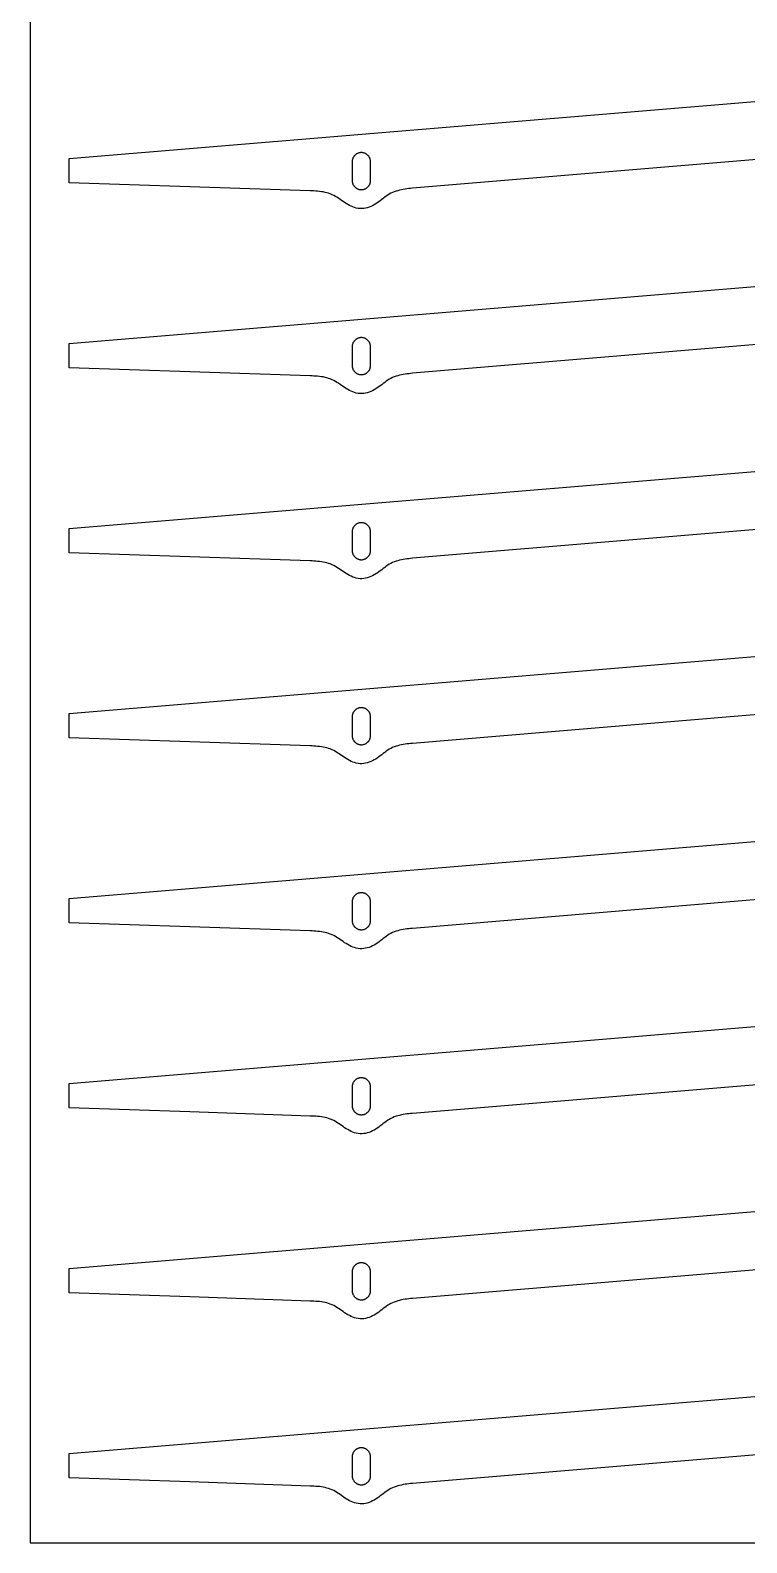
# Model space of a CAD drawing. Header units: millimetres. Extents: x 0 to 590, y 0 to 295.
# Drawn here: x 0 to 73.6, y 0 to 155.3 of the extents above; entities that cross this region are included whole.
import ezdxf

# ---------------------------------------------------------------- set-up
doc = ezdxf.new("R2010")
doc.units = ezdxf.units.MM
doc.layers.add('CUT_red', color=1, linetype='Continuous', true_color=0xff0000)
doc.layers.add('REF_delete', color=7, linetype='Continuous')

msp = doc.modelspace()

# ---------------------------------------------------------------- linework, layer by layer
at = {"layer": 'CUT_red', "true_color": 0xff0000}
for points in [[(86.54, 143.03), (39.25, 139.09), (39.06, 139.07), (38.87, 139.05), (38.68, 139.03), (38.49, 139), (38.3, 138.97), (38.12, 138.93), (37.93, 138.89), (37.75, 138.84), (37.56, 138.79), (37.38, 138.72), (37.21, 138.65), (37.04, 138.57), (36.87, 138.48), (36.71, 138.38), (36.55, 138.27), (36.4, 138.16), (36.24, 138.04), (36.09, 137.92), (35.94, 137.81), (35.79, 137.69), (35.63, 137.58), (35.48, 137.48), (35.31, 137.38), (35.14, 137.29), (34.97, 137.21), (34.79, 137.14), (34.61, 137.08), (34.43, 137.04), (34.24, 137.01), (34.05, 137), (33.86, 137), (33.67, 137.02), (33.48, 137.06), (33.29, 137.11), (33.11, 137.17), (32.94, 137.24), (32.77, 137.32), (32.6, 137.42), (32.44, 137.52), (32.28, 137.62), (32.12, 137.73), (31.96, 137.84), (31.81, 137.95), (31.65, 138.06), (31.49, 138.16), (31.33, 138.26), (31.16, 138.35), (30.99, 138.43), (30.81, 138.51), (30.63, 138.57), (30.45, 138.62), (30.27, 138.67), (30.08, 138.71), (29.89, 138.74), (29.7, 138.76), (29.51, 138.78), (29.32, 138.79), (29.13, 138.81), (28.94, 138.82), (28.75, 138.82), (16.37, 139.24), (4, 139.65), (4, 140.9), (4, 142.15), (74.81, 148.05)], [(34.95, 141.8), (34.95, 141.85), (34.95, 141.89), (34.94, 141.94), (34.93, 141.99), (34.92, 142.03), (34.91, 142.08), (34.89, 142.12), (34.88, 142.16), (34.86, 142.21), (34.84, 142.25), (34.81, 142.29), (34.79, 142.33), (34.76, 142.37), (34.73, 142.4), (34.7, 142.44), (34.67, 142.47), (34.64, 142.5), (34.6, 142.53), (34.57, 142.56), (34.53, 142.59), (34.49, 142.61), (34.45, 142.64), (34.41, 142.66), (34.36, 142.68), (34.32, 142.69), (34.28, 142.71), (34.23, 142.72), (34.19, 142.73), (34.14, 142.74), (34.09, 142.75), (34.05, 142.75), (34, 142.75), (33.95, 142.75), (33.91, 142.75), (33.86, 142.74), (33.81, 142.73), (33.77, 142.72), (33.72, 142.71), (33.68, 142.69), (33.64, 142.68), (33.59, 142.66), (33.55, 142.64), (33.51, 142.61), (33.47, 142.59), (33.43, 142.56), (33.4, 142.53), (33.36, 142.5), (33.33, 142.47), (33.3, 142.44), (33.27, 142.4), (33.24, 142.37), (33.21, 142.33), (33.19, 142.29), (33.16, 142.25), (33.14, 142.21), (33.12, 142.16), (33.11, 142.12), (33.09, 142.08), (33.08, 142.03), (33.07, 141.99), (33.06, 141.94), (33.05, 141.89), (33.05, 141.85), (33.05, 141.8), (33.05, 139.9), (33.05, 139.85), (33.05, 139.81), (33.06, 139.76), (33.07, 139.71), (33.08, 139.67), (33.09, 139.62), (33.11, 139.58), (33.12, 139.54), (33.14, 139.49), (33.16, 139.45), (33.19, 139.41), (33.21, 139.37), (33.24, 139.33), (33.27, 139.3), (33.3, 139.26), (33.33, 139.23), (33.36, 139.2), (33.4, 139.17), (33.43, 139.14), (33.47, 139.11), (33.51, 139.09), (33.55, 139.06), (33.59, 139.04), (33.64, 139.02), (33.68, 139.01), (33.72, 138.99), (33.77, 138.98), (33.81, 138.97), (33.86, 138.96), (33.91, 138.95), (33.95, 138.95), (34, 138.95), (34.05, 138.95), (34.09, 138.95), (34.14, 138.96), (34.19, 138.97), (34.23, 138.98), (34.28, 138.99), (34.32, 139.01), (34.36, 139.02), (34.41, 139.04), (34.45, 139.06), (34.49, 139.09), (34.53, 139.11), (34.57, 139.14), (34.6, 139.17), (34.64, 139.2), (34.67, 139.23), (34.7, 139.26), (34.73, 139.3), (34.76, 139.33), (34.79, 139.37), (34.81, 139.41), (34.84, 139.45), (34.86, 139.49), (34.88, 139.54), (34.89, 139.58), (34.91, 139.62), (34.92, 139.67), (34.93, 139.71), (34.94, 139.76), (34.95, 139.81), (34.95, 139.85), (34.95, 139.9), (34.95, 141.8)], [(86.54, 124.03), (39.25, 120.09), (39.06, 120.07), (38.87, 120.05), (38.68, 120.03), (38.49, 120), (38.3, 119.97), (38.12, 119.93), (37.93, 119.89), (37.75, 119.84), (37.56, 119.79), (37.38, 119.72), (37.21, 119.65), (37.04, 119.57), (36.87, 119.48), (36.71, 119.38), (36.55, 119.27), (36.4, 119.16), (36.24, 119.04), (36.09, 118.92), (35.94, 118.81), (35.79, 118.69), (35.63, 118.58), (35.48, 118.48), (35.31, 118.38), (35.14, 118.29), (34.97, 118.21), (34.79, 118.14), (34.61, 118.08), (34.43, 118.04), (34.24, 118.01), (34.05, 118), (33.86, 118), (33.67, 118.02), (33.48, 118.06), (33.29, 118.11), (33.11, 118.17), (32.94, 118.24), (32.77, 118.32), (32.6, 118.42), (32.44, 118.52), (32.28, 118.62), (32.12, 118.73), (31.96, 118.84), (31.81, 118.95), (31.65, 119.06), (31.49, 119.16), (31.33, 119.26), (31.16, 119.35), (30.99, 119.43), (30.81, 119.51), (30.63, 119.57), (30.45, 119.62), (30.27, 119.67), (30.08, 119.71), (29.89, 119.74), (29.7, 119.76), (29.51, 119.78), (29.32, 119.79), (29.13, 119.81), (28.94, 119.82), (28.75, 119.82), (16.37, 120.24), (4, 120.65), (4, 121.9), (4, 123.15), (74.81, 129.05)], [(34.95, 122.8), (34.95, 122.85), (34.95, 122.89), (34.94, 122.94), (34.93, 122.99), (34.92, 123.03), (34.91, 123.08), (34.89, 123.12), (34.88, 123.16), (34.86, 123.21), (34.84, 123.25), (34.81, 123.29), (34.79, 123.33), (34.76, 123.37), (34.73, 123.4), (34.7, 123.44), (34.67, 123.47), (34.64, 123.5), (34.6, 123.53), (34.57, 123.56), (34.53, 123.59), (34.49, 123.61), (34.45, 123.64), (34.41, 123.66), (34.36, 123.68), (34.32, 123.69), (34.28, 123.71), (34.23, 123.72), (34.19, 123.73), (34.14, 123.74), (34.09, 123.75), (34.05, 123.75), (34, 123.75), (33.95, 123.75), (33.91, 123.75), (33.86, 123.74), (33.81, 123.73), (33.77, 123.72), (33.72, 123.71), (33.68, 123.69), (33.64, 123.68), (33.59, 123.66), (33.55, 123.64), (33.51, 123.61), (33.47, 123.59), (33.43, 123.56), (33.4, 123.53), (33.36, 123.5), (33.33, 123.47), (33.3, 123.44), (33.27, 123.4), (33.24, 123.37), (33.21, 123.33), (33.19, 123.29), (33.16, 123.25), (33.14, 123.21), (33.12, 123.16), (33.11, 123.12), (33.09, 123.08), (33.08, 123.03), (33.07, 122.99), (33.06, 122.94), (33.05, 122.89), (33.05, 122.85), (33.05, 122.8), (33.05, 120.9), (33.05, 120.85), (33.05, 120.81), (33.06, 120.76), (33.07, 120.71), (33.08, 120.67), (33.09, 120.62), (33.11, 120.58), (33.12, 120.54), (33.14, 120.49), (33.16, 120.45), (33.19, 120.41), (33.21, 120.37), (33.24, 120.33), (33.27, 120.3), (33.3, 120.26), (33.33, 120.23), (33.36, 120.2), (33.4, 120.17), (33.43, 120.14), (33.47, 120.11), (33.51, 120.09), (33.55, 120.06), (33.59, 120.04), (33.64, 120.02), (33.68, 120.01), (33.72, 119.99), (33.77, 119.98), (33.81, 119.97), (33.86, 119.96), (33.91, 119.95), (33.95, 119.95), (34, 119.95), (34.05, 119.95), (34.09, 119.95), (34.14, 119.96), (34.19, 119.97), (34.23, 119.98), (34.28, 119.99), (34.32, 120.01), (34.36, 120.02), (34.41, 120.04), (34.45, 120.06), (34.49, 120.09), (34.53, 120.11), (34.57, 120.14), (34.6, 120.17), (34.64, 120.2), (34.67, 120.23), (34.7, 120.26), (34.73, 120.3), (34.76, 120.33), (34.79, 120.37), (34.81, 120.41), (34.84, 120.45), (34.86, 120.49), (34.88, 120.54), (34.89, 120.58), (34.91, 120.62), (34.92, 120.67), (34.93, 120.71), (34.94, 120.76), (34.95, 120.81), (34.95, 120.85), (34.95, 120.9), (34.95, 122.8)], [(86.54, 105.03), (39.25, 101.09), (39.06, 101.07), (38.87, 101.05), (38.68, 101.03), (38.49, 101), (38.3, 100.97), (38.12, 100.93), (37.93, 100.89), (37.75, 100.84), (37.56, 100.79), (37.38, 100.72), (37.21, 100.65), (37.04, 100.57), (36.87, 100.48), (36.71, 100.38), (36.55, 100.27), (36.4, 100.16), (36.24, 100.04), (36.09, 99.92), (35.94, 99.81), (35.79, 99.69), (35.63, 99.58), (35.48, 99.48), (35.31, 99.38), (35.14, 99.29), (34.97, 99.21), (34.79, 99.14), (34.61, 99.08), (34.43, 99.04), (34.24, 99.01), (34.05, 99), (33.86, 99), (33.67, 99.02), (33.48, 99.06), (33.29, 99.11), (33.11, 99.17), (32.94, 99.24), (32.77, 99.32), (32.6, 99.42), (32.44, 99.52), (32.28, 99.62), (32.12, 99.73), (31.96, 99.84), (31.81, 99.95), (31.65, 100.06), (31.49, 100.16), (31.33, 100.26), (31.16, 100.35), (30.99, 100.43), (30.81, 100.51), (30.63, 100.57), (30.45, 100.62), (30.27, 100.67), (30.08, 100.71), (29.89, 100.74), (29.7, 100.76), (29.51, 100.78), (29.32, 100.79), (29.13, 100.81), (28.94, 100.82), (28.75, 100.82), (16.37, 101.24), (4, 101.65), (4, 102.9), (4, 104.15), (74.81, 110.05)], [(34.95, 103.8), (34.95, 103.85), (34.95, 103.89), (34.94, 103.94), (34.93, 103.99), (34.92, 104.03), (34.91, 104.08), (34.89, 104.12), (34.88, 104.16), (34.86, 104.21), (34.84, 104.25), (34.81, 104.29), (34.79, 104.33), (34.76, 104.37), (34.73, 104.4), (34.7, 104.44), (34.67, 104.47), (34.64, 104.5), (34.6, 104.53), (34.57, 104.56), (34.53, 104.59), (34.49, 104.61), (34.45, 104.64), (34.41, 104.66), (34.36, 104.68), (34.32, 104.69), (34.28, 104.71), (34.23, 104.72), (34.19, 104.73), (34.14, 104.74), (34.09, 104.75), (34.05, 104.75), (34, 104.75), (33.95, 104.75), (33.91, 104.75), (33.86, 104.74), (33.81, 104.73), (33.77, 104.72), (33.72, 104.71), (33.68, 104.69), (33.64, 104.68), (33.59, 104.66), (33.55, 104.64), (33.51, 104.61), (33.47, 104.59), (33.43, 104.56), (33.4, 104.53), (33.36, 104.5), (33.33, 104.47), (33.3, 104.44), (33.27, 104.4), (33.24, 104.37), (33.21, 104.33), (33.19, 104.29), (33.16, 104.25), (33.14, 104.21), (33.12, 104.16), (33.11, 104.12), (33.09, 104.08), (33.08, 104.03), (33.07, 103.99), (33.06, 103.94), (33.05, 103.89), (33.05, 103.85), (33.05, 103.8), (33.05, 101.9), (33.05, 101.85), (33.05, 101.81), (33.06, 101.76), (33.07, 101.71), (33.08, 101.67), (33.09, 101.62), (33.11, 101.58), (33.12, 101.54), (33.14, 101.49), (33.16, 101.45), (33.19, 101.41), (33.21, 101.37), (33.24, 101.33), (33.27, 101.3), (33.3, 101.26), (33.33, 101.23), (33.36, 101.2), (33.4, 101.17), (33.43, 101.14), (33.47, 101.11), (33.51, 101.09), (33.55, 101.06), (33.59, 101.04), (33.64, 101.02), (33.68, 101.01), (33.72, 100.99), (33.77, 100.98), (33.81, 100.97), (33.86, 100.96), (33.91, 100.95), (33.95, 100.95), (34, 100.95), (34.05, 100.95), (34.09, 100.95), (34.14, 100.96), (34.19, 100.97), (34.23, 100.98), (34.28, 100.99), (34.32, 101.01), (34.36, 101.02), (34.41, 101.04), (34.45, 101.06), (34.49, 101.09), (34.53, 101.11), (34.57, 101.14), (34.6, 101.17), (34.64, 101.2), (34.67, 101.23), (34.7, 101.26), (34.73, 101.3), (34.76, 101.33), (34.79, 101.37), (34.81, 101.41), (34.84, 101.45), (34.86, 101.49), (34.88, 101.54), (34.89, 101.58), (34.91, 101.62), (34.92, 101.67), (34.93, 101.71), (34.94, 101.76), (34.95, 101.81), (34.95, 101.85), (34.95, 101.9), (34.95, 103.8)], [(86.54, 86.03), (39.25, 82.09), (39.06, 82.07), (38.87, 82.05), (38.68, 82.03), (38.49, 82), (38.3, 81.97), (38.12, 81.93), (37.93, 81.89), (37.75, 81.84), (37.56, 81.79), (37.38, 81.72), (37.21, 81.65), (37.04, 81.57), (36.87, 81.48), (36.71, 81.38), (36.55, 81.27), (36.4, 81.16), (36.24, 81.04), (36.09, 80.92), (35.94, 80.81), (35.79, 80.69), (35.63, 80.58), (35.48, 80.48), (35.31, 80.38), (35.14, 80.29), (34.97, 80.21), (34.79, 80.14), (34.61, 80.08), (34.43, 80.04), (34.24, 80.01), (34.05, 80), (33.86, 80), (33.67, 80.02), (33.48, 80.06), (33.29, 80.11), (33.11, 80.17), (32.94, 80.24), (32.77, 80.32), (32.6, 80.42), (32.44, 80.52), (32.28, 80.62), (32.12, 80.73), (31.96, 80.84), (31.81, 80.95), (31.65, 81.06), (31.49, 81.16), (31.33, 81.26), (31.16, 81.35), (30.99, 81.43), (30.81, 81.51), (30.63, 81.57), (30.45, 81.62), (30.27, 81.67), (30.08, 81.71), (29.89, 81.74), (29.7, 81.76), (29.51, 81.78), (29.32, 81.79), (29.13, 81.81), (28.94, 81.82), (28.75, 81.82), (16.37, 82.24), (4, 82.65), (4, 83.9), (4, 85.15), (74.81, 91.05)], [(34.95, 84.8), (34.95, 84.85), (34.95, 84.89), (34.94, 84.94), (34.93, 84.99), (34.92, 85.03), (34.91, 85.08), (34.89, 85.12), (34.88, 85.16), (34.86, 85.21), (34.84, 85.25), (34.81, 85.29), (34.79, 85.33), (34.76, 85.37), (34.73, 85.4), (34.7, 85.44), (34.67, 85.47), (34.64, 85.5), (34.6, 85.53), (34.57, 85.56), (34.53, 85.59), (34.49, 85.61), (34.45, 85.64), (34.41, 85.66), (34.36, 85.68), (34.32, 85.69), (34.28, 85.71), (34.23, 85.72), (34.19, 85.73), (34.14, 85.74), (34.09, 85.75), (34.05, 85.75), (34, 85.75), (33.95, 85.75), (33.91, 85.75), (33.86, 85.74), (33.81, 85.73), (33.77, 85.72), (33.72, 85.71), (33.68, 85.69), (33.64, 85.68), (33.59, 85.66), (33.55, 85.64), (33.51, 85.61), (33.47, 85.59), (33.43, 85.56), (33.4, 85.53), (33.36, 85.5), (33.33, 85.47), (33.3, 85.44), (33.27, 85.4), (33.24, 85.37), (33.21, 85.33), (33.19, 85.29), (33.16, 85.25), (33.14, 85.21), (33.12, 85.16), (33.11, 85.12), (33.09, 85.08), (33.08, 85.03), (33.07, 84.99), (33.06, 84.94), (33.05, 84.89), (33.05, 84.85), (33.05, 84.8), (33.05, 82.9), (33.05, 82.85), (33.05, 82.81), (33.06, 82.76), (33.07, 82.71), (33.08, 82.67), (33.09, 82.62), (33.11, 82.58), (33.12, 82.54), (33.14, 82.49), (33.16, 82.45), (33.19, 82.41), (33.21, 82.37), (33.24, 82.33), (33.27, 82.3), (33.3, 82.26), (33.33, 82.23), (33.36, 82.2), (33.4, 82.17), (33.43, 82.14), (33.47, 82.11), (33.51, 82.09), (33.55, 82.06), (33.59, 82.04), (33.64, 82.02), (33.68, 82.01), (33.72, 81.99), (33.77, 81.98), (33.81, 81.97), (33.86, 81.96), (33.91, 81.95), (33.95, 81.95), (34, 81.95), (34.05, 81.95), (34.09, 81.95), (34.14, 81.96), (34.19, 81.97), (34.23, 81.98), (34.28, 81.99), (34.32, 82.01), (34.36, 82.02), (34.41, 82.04), (34.45, 82.06), (34.49, 82.09), (34.53, 82.11), (34.57, 82.14), (34.6, 82.17), (34.64, 82.2), (34.67, 82.23), (34.7, 82.26), (34.73, 82.3), (34.76, 82.33), (34.79, 82.37), (34.81, 82.41), (34.84, 82.45), (34.86, 82.49), (34.88, 82.54), (34.89, 82.58), (34.91, 82.62), (34.92, 82.67), (34.93, 82.71), (34.94, 82.76), (34.95, 82.81), (34.95, 82.85), (34.95, 82.9), (34.95, 84.8)], [(86.54, 67.03), (39.25, 63.09), (39.06, 63.07), (38.87, 63.05), (38.68, 63.03), (38.49, 63), (38.3, 62.97), (38.12, 62.93), (37.93, 62.89), (37.75, 62.84), (37.56, 62.79), (37.38, 62.72), (37.21, 62.65), (37.04, 62.57), (36.87, 62.48), (36.71, 62.38), (36.55, 62.27), (36.4, 62.16), (36.24, 62.04), (36.09, 61.92), (35.94, 61.81), (35.79, 61.69), (35.63, 61.58), (35.48, 61.48), (35.31, 61.38), (35.14, 61.29), (34.97, 61.21), (34.79, 61.14), (34.61, 61.08), (34.43, 61.04), (34.24, 61.01), (34.05, 61), (33.86, 61), (33.67, 61.02), (33.48, 61.06), (33.29, 61.11), (33.11, 61.17), (32.94, 61.24), (32.77, 61.32), (32.6, 61.42), (32.44, 61.52), (32.28, 61.62), (32.12, 61.73), (31.96, 61.84), (31.81, 61.95), (31.65, 62.06), (31.49, 62.16), (31.33, 62.26), (31.16, 62.35), (30.99, 62.43), (30.81, 62.51), (30.63, 62.57), (30.45, 62.62), (30.27, 62.67), (30.08, 62.71), (29.89, 62.74), (29.7, 62.76), (29.51, 62.78), (29.32, 62.79), (29.13, 62.81), (28.94, 62.82), (28.75, 62.82), (16.37, 63.24), (4, 63.65), (4, 64.9), (4, 66.15), (74.81, 72.05)], [(34.95, 65.8), (34.95, 65.85), (34.95, 65.89), (34.94, 65.94), (34.93, 65.99), (34.92, 66.03), (34.91, 66.08), (34.89, 66.12), (34.88, 66.16), (34.86, 66.21), (34.84, 66.25), (34.81, 66.29), (34.79, 66.33), (34.76, 66.37), (34.73, 66.4), (34.7, 66.44), (34.67, 66.47), (34.64, 66.5), (34.6, 66.53), (34.57, 66.56), (34.53, 66.59), (34.49, 66.61), (34.45, 66.64), (34.41, 66.66), (34.36, 66.68), (34.32, 66.69), (34.28, 66.71), (34.23, 66.72), (34.19, 66.73), (34.14, 66.74), (34.09, 66.75), (34.05, 66.75), (34, 66.75), (33.95, 66.75), (33.91, 66.75), (33.86, 66.74), (33.81, 66.73), (33.77, 66.72), (33.72, 66.71), (33.68, 66.69), (33.64, 66.68), (33.59, 66.66), (33.55, 66.64), (33.51, 66.61), (33.47, 66.59), (33.43, 66.56), (33.4, 66.53), (33.36, 66.5), (33.33, 66.47), (33.3, 66.44), (33.27, 66.4), (33.24, 66.37), (33.21, 66.33), (33.19, 66.29), (33.16, 66.25), (33.14, 66.21), (33.12, 66.16), (33.11, 66.12), (33.09, 66.08), (33.08, 66.03), (33.07, 65.99), (33.06, 65.94), (33.05, 65.89), (33.05, 65.85), (33.05, 65.8), (33.05, 63.9), (33.05, 63.85), (33.05, 63.81), (33.06, 63.76), (33.07, 63.71), (33.08, 63.67), (33.09, 63.62), (33.11, 63.58), (33.12, 63.54), (33.14, 63.49), (33.16, 63.45), (33.19, 63.41), (33.21, 63.37), (33.24, 63.33), (33.27, 63.3), (33.3, 63.26), (33.33, 63.23), (33.36, 63.2), (33.4, 63.17), (33.43, 63.14), (33.47, 63.11), (33.51, 63.09), (33.55, 63.06), (33.59, 63.04), (33.64, 63.02), (33.68, 63.01), (33.72, 62.99), (33.77, 62.98), (33.81, 62.97), (33.86, 62.96), (33.91, 62.95), (33.95, 62.95), (34, 62.95), (34.05, 62.95), (34.09, 62.95), (34.14, 62.96), (34.19, 62.97), (34.23, 62.98), (34.28, 62.99), (34.32, 63.01), (34.36, 63.02), (34.41, 63.04), (34.45, 63.06), (34.49, 63.09), (34.53, 63.11), (34.57, 63.14), (34.6, 63.17), (34.64, 63.2), (34.67, 63.23), (34.7, 63.26), (34.73, 63.3), (34.76, 63.33), (34.79, 63.37), (34.81, 63.41), (34.84, 63.45), (34.86, 63.49), (34.88, 63.54), (34.89, 63.58), (34.91, 63.62), (34.92, 63.67), (34.93, 63.71), (34.94, 63.76), (34.95, 63.81), (34.95, 63.85), (34.95, 63.9), (34.95, 65.8)], [(86.54, 48.03), (39.25, 44.09), (39.06, 44.07), (38.87, 44.05), (38.68, 44.03), (38.49, 44), (38.3, 43.97), (38.12, 43.93), (37.93, 43.89), (37.75, 43.84), (37.56, 43.79), (37.38, 43.72), (37.21, 43.65), (37.04, 43.57), (36.87, 43.48), (36.71, 43.38), (36.55, 43.27), (36.4, 43.16), (36.24, 43.04), (36.09, 42.92), (35.94, 42.81), (35.79, 42.69), (35.63, 42.58), (35.48, 42.48), (35.31, 42.38), (35.14, 42.29), (34.97, 42.21), (34.79, 42.14), (34.61, 42.08), (34.43, 42.04), (34.24, 42.01), (34.05, 42), (33.86, 42), (33.67, 42.02), (33.48, 42.06), (33.29, 42.11), (33.11, 42.17), (32.94, 42.24), (32.77, 42.32), (32.6, 42.42), (32.44, 42.52), (32.28, 42.62), (32.12, 42.73), (31.96, 42.84), (31.81, 42.95), (31.65, 43.06), (31.49, 43.16), (31.33, 43.26), (31.16, 43.35), (30.99, 43.43), (30.81, 43.51), (30.63, 43.57), (30.45, 43.62), (30.27, 43.67), (30.08, 43.71), (29.89, 43.74), (29.7, 43.76), (29.51, 43.78), (29.32, 43.79), (29.13, 43.81), (28.94, 43.82), (28.75, 43.82), (16.37, 44.24), (4, 44.65), (4, 45.9), (4, 47.15), (74.81, 53.05)], [(34.95, 46.8), (34.95, 46.85), (34.95, 46.89), (34.94, 46.94), (34.93, 46.99), (34.92, 47.03), (34.91, 47.08), (34.89, 47.12), (34.88, 47.16), (34.86, 47.21), (34.84, 47.25), (34.81, 47.29), (34.79, 47.33), (34.76, 47.37), (34.73, 47.4), (34.7, 47.44), (34.67, 47.47), (34.64, 47.5), (34.6, 47.53), (34.57, 47.56), (34.53, 47.59), (34.49, 47.61), (34.45, 47.64), (34.41, 47.66), (34.36, 47.68), (34.32, 47.69), (34.28, 47.71), (34.23, 47.72), (34.19, 47.73), (34.14, 47.74), (34.09, 47.75), (34.05, 47.75), (34, 47.75), (33.95, 47.75), (33.91, 47.75), (33.86, 47.74), (33.81, 47.73), (33.77, 47.72), (33.72, 47.71), (33.68, 47.69), (33.64, 47.68), (33.59, 47.66), (33.55, 47.64), (33.51, 47.61), (33.47, 47.59), (33.43, 47.56), (33.4, 47.53), (33.36, 47.5), (33.33, 47.47), (33.3, 47.44), (33.27, 47.4), (33.24, 47.37), (33.21, 47.33), (33.19, 47.29), (33.16, 47.25), (33.14, 47.21), (33.12, 47.16), (33.11, 47.12), (33.09, 47.08), (33.08, 47.03), (33.07, 46.99), (33.06, 46.94), (33.05, 46.89), (33.05, 46.85), (33.05, 46.8), (33.05, 44.9), (33.05, 44.85), (33.05, 44.81), (33.06, 44.76), (33.07, 44.71), (33.08, 44.67), (33.09, 44.62), (33.11, 44.58), (33.12, 44.54), (33.14, 44.49), (33.16, 44.45), (33.19, 44.41), (33.21, 44.37), (33.24, 44.33), (33.27, 44.3), (33.3, 44.26), (33.33, 44.23), (33.36, 44.2), (33.4, 44.17), (33.43, 44.14), (33.47, 44.11), (33.51, 44.09), (33.55, 44.06), (33.59, 44.04), (33.64, 44.02), (33.68, 44.01), (33.72, 43.99), (33.77, 43.98), (33.81, 43.97), (33.86, 43.96), (33.91, 43.95), (33.95, 43.95), (34, 43.95), (34.05, 43.95), (34.09, 43.95), (34.14, 43.96), (34.19, 43.97), (34.23, 43.98), (34.28, 43.99), (34.32, 44.01), (34.36, 44.02), (34.41, 44.04), (34.45, 44.06), (34.49, 44.09), (34.53, 44.11), (34.57, 44.14), (34.6, 44.17), (34.64, 44.2), (34.67, 44.23), (34.7, 44.26), (34.73, 44.3), (34.76, 44.33), (34.79, 44.37), (34.81, 44.41), (34.84, 44.45), (34.86, 44.49), (34.88, 44.54), (34.89, 44.58), (34.91, 44.62), (34.92, 44.67), (34.93, 44.71), (34.94, 44.76), (34.95, 44.81), (34.95, 44.85), (34.95, 44.9), (34.95, 46.8)], [(86.54, 29.03), (39.25, 25.09), (39.06, 25.07), (38.87, 25.05), (38.68, 25.03), (38.49, 25), (38.3, 24.97), (38.12, 24.93), (37.93, 24.89), (37.75, 24.84), (37.56, 24.79), (37.38, 24.72), (37.21, 24.65), (37.04, 24.57), (36.87, 24.48), (36.71, 24.38), (36.55, 24.27), (36.4, 24.16), (36.24, 24.04), (36.09, 23.92), (35.94, 23.81), (35.79, 23.69), (35.63, 23.58), (35.48, 23.48), (35.31, 23.38), (35.14, 23.29), (34.97, 23.21), (34.79, 23.14), (34.61, 23.08), (34.43, 23.04), (34.24, 23.01), (34.05, 23), (33.86, 23), (33.67, 23.02), (33.48, 23.06), (33.29, 23.11), (33.11, 23.17), (32.94, 23.24), (32.77, 23.32), (32.6, 23.42), (32.44, 23.52), (32.28, 23.62), (32.12, 23.73), (31.96, 23.84), (31.81, 23.95), (31.65, 24.06), (31.49, 24.16), (31.33, 24.26), (31.16, 24.35), (30.99, 24.43), (30.81, 24.51), (30.63, 24.57), (30.45, 24.62), (30.27, 24.67), (30.08, 24.71), (29.89, 24.74), (29.7, 24.76), (29.51, 24.78), (29.32, 24.79), (29.13, 24.81), (28.94, 24.82), (28.75, 24.82), (16.37, 25.24), (4, 25.65), (4, 26.9), (4, 28.15), (74.81, 34.05)], [(34.95, 27.8), (34.95, 27.85), (34.95, 27.89), (34.94, 27.94), (34.93, 27.99), (34.92, 28.03), (34.91, 28.08), (34.89, 28.12), (34.88, 28.16), (34.86, 28.21), (34.84, 28.25), (34.81, 28.29), (34.79, 28.33), (34.76, 28.37), (34.73, 28.4), (34.7, 28.44), (34.67, 28.47), (34.64, 28.5), (34.6, 28.53), (34.57, 28.56), (34.53, 28.59), (34.49, 28.61), (34.45, 28.64), (34.41, 28.66), (34.36, 28.68), (34.32, 28.69), (34.28, 28.71), (34.23, 28.72), (34.19, 28.73), (34.14, 28.74), (34.09, 28.75), (34.05, 28.75), (34, 28.75), (33.95, 28.75), (33.91, 28.75), (33.86, 28.74), (33.81, 28.73), (33.77, 28.72), (33.72, 28.71), (33.68, 28.69), (33.64, 28.68), (33.59, 28.66), (33.55, 28.64), (33.51, 28.61), (33.47, 28.59), (33.43, 28.56), (33.4, 28.53), (33.36, 28.5), (33.33, 28.47), (33.3, 28.44), (33.27, 28.4), (33.24, 28.37), (33.21, 28.33), (33.19, 28.29), (33.16, 28.25), (33.14, 28.21), (33.12, 28.16), (33.11, 28.12), (33.09, 28.08), (33.08, 28.03), (33.07, 27.99), (33.06, 27.94), (33.05, 27.89), (33.05, 27.85), (33.05, 27.8), (33.05, 25.9), (33.05, 25.85), (33.05, 25.81), (33.06, 25.76), (33.07, 25.71), (33.08, 25.67), (33.09, 25.62), (33.11, 25.58), (33.12, 25.54), (33.14, 25.49), (33.16, 25.45), (33.19, 25.41), (33.21, 25.37), (33.24, 25.33), (33.27, 25.3), (33.3, 25.26), (33.33, 25.23), (33.36, 25.2), (33.4, 25.17), (33.43, 25.14), (33.47, 25.11), (33.51, 25.09), (33.55, 25.06), (33.59, 25.04), (33.64, 25.02), (33.68, 25.01), (33.72, 24.99), (33.77, 24.98), (33.81, 24.97), (33.86, 24.96), (33.91, 24.95), (33.95, 24.95), (34, 24.95), (34.05, 24.95), (34.09, 24.95), (34.14, 24.96), (34.19, 24.97), (34.23, 24.98), (34.28, 24.99), (34.32, 25.01), (34.36, 25.02), (34.41, 25.04), (34.45, 25.06), (34.49, 25.09), (34.53, 25.11), (34.57, 25.14), (34.6, 25.17), (34.64, 25.2), (34.67, 25.23), (34.7, 25.26), (34.73, 25.3), (34.76, 25.33), (34.79, 25.37), (34.81, 25.41), (34.84, 25.45), (34.86, 25.49), (34.88, 25.54), (34.89, 25.58), (34.91, 25.62), (34.92, 25.67), (34.93, 25.71), (34.94, 25.76), (34.95, 25.81), (34.95, 25.85), (34.95, 25.9), (34.95, 27.8)], [(86.54, 10.03), (39.25, 6.09), (39.06, 6.07), (38.87, 6.05), (38.68, 6.03), (38.49, 6), (38.3, 5.97), (38.12, 5.93), (37.93, 5.89), (37.75, 5.84), (37.56, 5.79), (37.38, 5.72), (37.21, 5.65), (37.04, 5.57), (36.87, 5.48), (36.71, 5.38), (36.55, 5.27), (36.4, 5.16), (36.24, 5.04), (36.09, 4.92), (35.94, 4.81), (35.79, 4.69), (35.63, 4.58), (35.48, 4.48), (35.31, 4.38), (35.14, 4.29), (34.97, 4.21), (34.79, 4.14), (34.61, 4.08), (34.43, 4.04), (34.24, 4.01), (34.05, 4), (33.86, 4), (33.67, 4.02), (33.48, 4.06), (33.29, 4.11), (33.11, 4.17), (32.94, 4.24), (32.77, 4.32), (32.6, 4.42), (32.44, 4.52), (32.28, 4.62), (32.12, 4.73), (31.96, 4.84), (31.81, 4.95), (31.65, 5.06), (31.49, 5.16), (31.33, 5.26), (31.16, 5.35), (30.99, 5.43), (30.81, 5.51), (30.63, 5.57), (30.45, 5.62), (30.27, 5.67), (30.08, 5.71), (29.89, 5.74), (29.7, 5.76), (29.51, 5.78), (29.32, 5.79), (29.13, 5.81), (28.94, 5.82), (28.75, 5.82), (16.37, 6.24), (4, 6.65), (4, 7.9), (4, 9.15), (74.81, 15.05)], [(34.95, 8.8), (34.95, 8.85), (34.95, 8.89), (34.94, 8.94), (34.93, 8.99), (34.92, 9.03), (34.91, 9.08), (34.89, 9.12), (34.88, 9.16), (34.86, 9.21), (34.84, 9.25), (34.81, 9.29), (34.79, 9.33), (34.76, 9.37), (34.73, 9.4), (34.7, 9.44), (34.67, 9.47), (34.64, 9.5), (34.6, 9.53), (34.57, 9.56), (34.53, 9.59), (34.49, 9.61), (34.45, 9.64), (34.41, 9.66), (34.36, 9.68), (34.32, 9.69), (34.28, 9.71), (34.23, 9.72), (34.19, 9.73), (34.14, 9.74), (34.09, 9.75), (34.05, 9.75), (34, 9.75), (33.95, 9.75), (33.91, 9.75), (33.86, 9.74), (33.81, 9.73), (33.77, 9.72), (33.72, 9.71), (33.68, 9.69), (33.64, 9.68), (33.59, 9.66), (33.55, 9.64), (33.51, 9.61), (33.47, 9.59), (33.43, 9.56), (33.4, 9.53), (33.36, 9.5), (33.33, 9.47), (33.3, 9.44), (33.27, 9.4), (33.24, 9.37), (33.21, 9.33), (33.19, 9.29), (33.16, 9.25), (33.14, 9.21), (33.12, 9.16), (33.11, 9.12), (33.09, 9.08), (33.08, 9.03), (33.07, 8.99), (33.06, 8.94), (33.05, 8.89), (33.05, 8.85), (33.05, 8.8), (33.05, 6.9), (33.05, 6.85), (33.05, 6.81), (33.06, 6.76), (33.07, 6.71), (33.08, 6.67), (33.09, 6.62), (33.11, 6.58), (33.12, 6.54), (33.14, 6.49), (33.16, 6.45), (33.19, 6.41), (33.21, 6.37), (33.24, 6.33), (33.27, 6.3), (33.3, 6.26), (33.33, 6.23), (33.36, 6.2), (33.4, 6.17), (33.43, 6.14), (33.47, 6.11), (33.51, 6.09), (33.55, 6.06), (33.59, 6.04), (33.64, 6.02), (33.68, 6.01), (33.72, 5.99), (33.77, 5.98), (33.81, 5.97), (33.86, 5.96), (33.91, 5.95), (33.95, 5.95), (34, 5.95), (34.05, 5.95), (34.09, 5.95), (34.14, 5.96), (34.19, 5.97), (34.23, 5.98), (34.28, 5.99), (34.32, 6.01), (34.36, 6.02), (34.41, 6.04), (34.45, 6.06), (34.49, 6.09), (34.53, 6.11), (34.57, 6.14), (34.6, 6.17), (34.64, 6.2), (34.67, 6.23), (34.7, 6.26), (34.73, 6.3), (34.76, 6.33), (34.79, 6.37), (34.81, 6.41), (34.84, 6.45), (34.86, 6.49), (34.88, 6.54), (34.89, 6.58), (34.91, 6.62), (34.92, 6.67), (34.93, 6.71), (34.94, 6.76), (34.95, 6.81), (34.95, 6.85), (34.95, 6.9), (34.95, 8.8)]]:
    msp.add_lwpolyline(points, dxfattribs=at)
at = {"layer": 'REF_delete'}
msp.add_lwpolyline([(590, 0), (590, 295), (0, 295), (0, 0), (590, 0)], dxfattribs=at)

doc.saveas('drawing.dxf')
